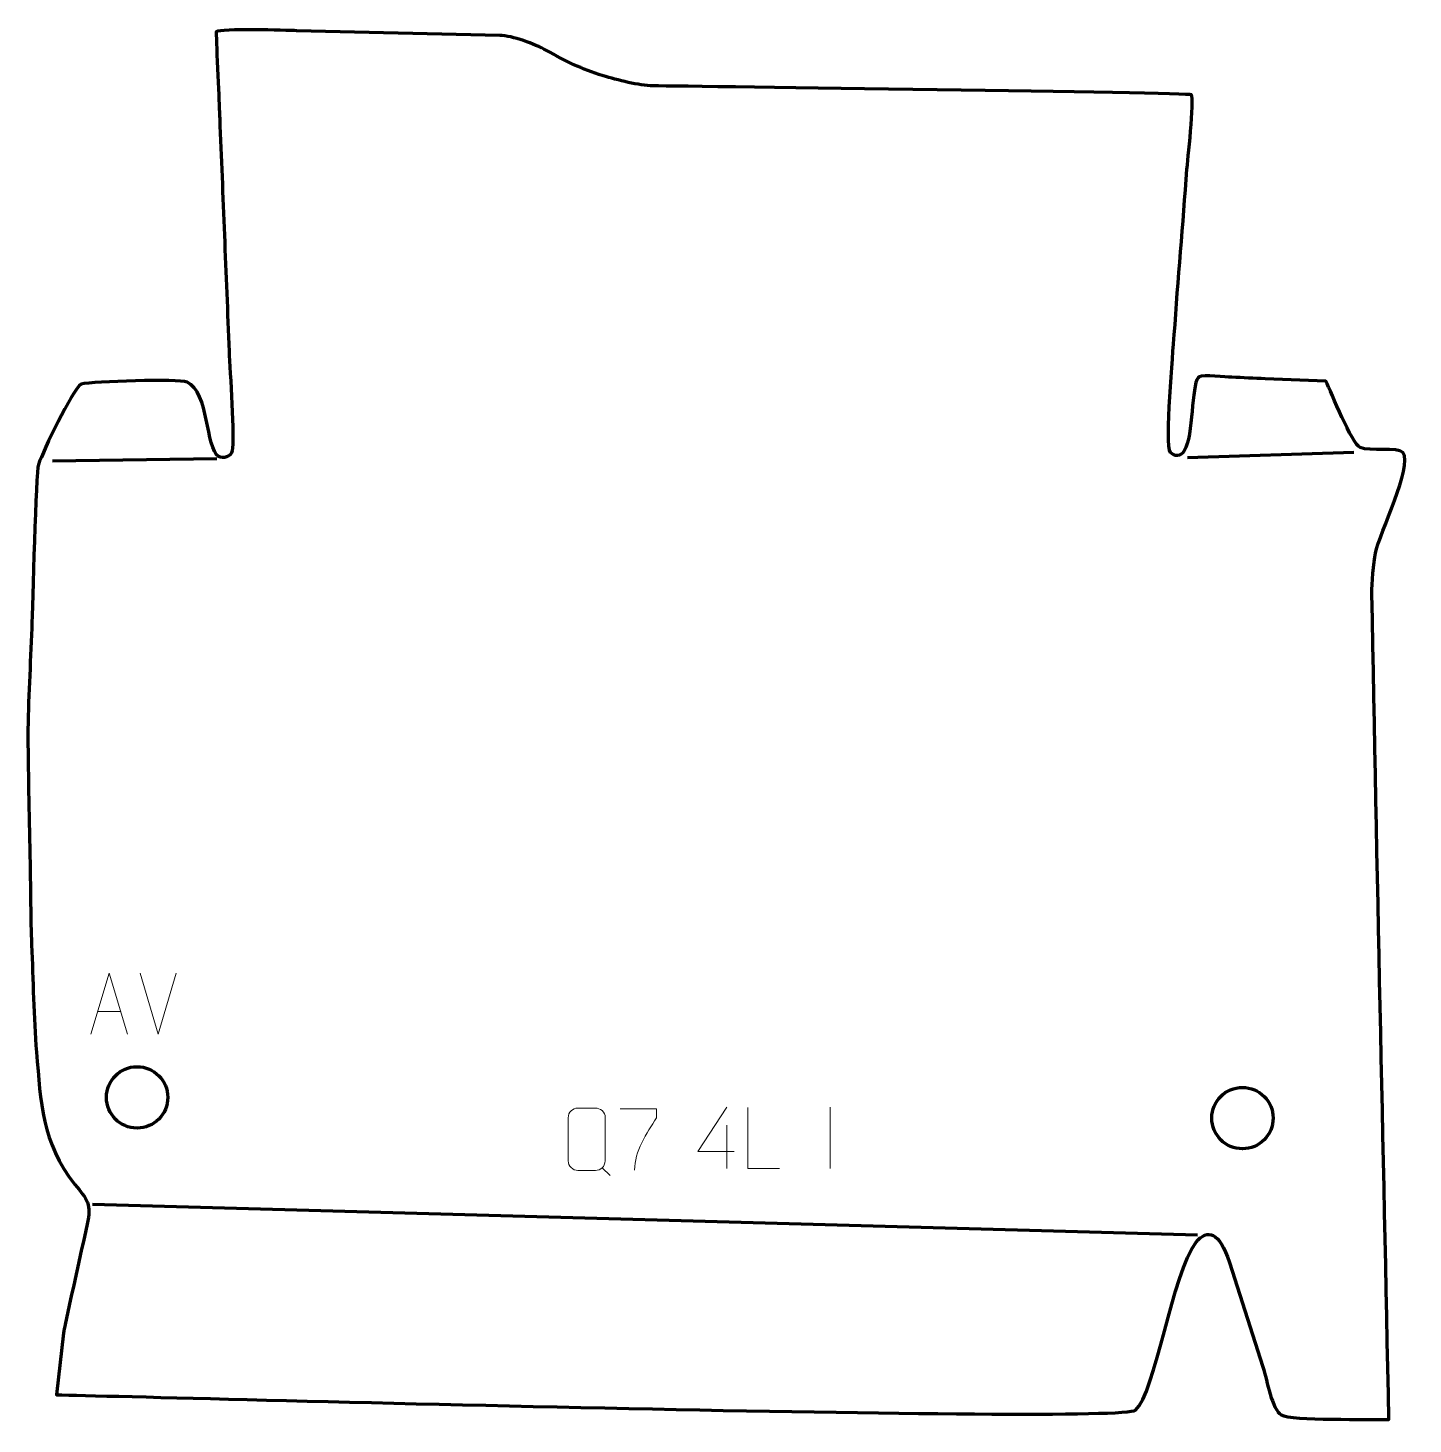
# Model space of a CAD drawing. Header units: millimetres. Extents: x -547 to 18, y -241 to 328.
import ezdxf

# ---------------------------------------------------------------- set-up
doc = ezdxf.new("R2010")
doc.units = ezdxf.units.MM
doc.header["$MEASUREMENT"] = 0
doc.layers.add('layer 1', color=7, linetype='Continuous')
doc.layers.add('layer 2', color=7, linetype='Continuous')

msp = doc.modelspace()

# ---------------------------------------------------------------- linework, layer by layer
at = {"layer": 'layer 1', "color": 142, "lineweight": 200}
for centre in [(-502.3906, -108.2478), (-51.9373, -116.6819)]:
    msp.add_ellipse(centre, major_axis=(0, 12.5), ratio=1, dxfattribs=at)
at = {"layer": 'layer 1', "color": 22, "lineweight": 158}
msp.add_open_spline([(-437.3865, 326.4345), (-437.3865, 326.4345), (-354.5981, 324.5183), (-354.5981, 324.5183), (-354.5981, 324.5183), (-349.5815, 324.4023), (-340.1607, 320.9473), (-335.7905, 318.4817), (-335.7905, 318.4817), (-327.4678, 313.7864), (-321.4656, 310.9051), (-312.5208, 308.0941), (-312.5208, 308.0941), (-306.7268, 306.2732), (-297.9373, 304.0612), (-292.0411, 303.9642), (-292.0411, 303.9642), (-275.3725, 303.6896), (-73.4612, 301.1817), (-72.7124, 300.3095), (-72.7124, 300.3095), (-71.3867, 298.7654), (-74.4011, 272.5), (-74.5725, 269.9744), (-74.5725, 269.9744), (-76.1401, 247.4885), (-78.209, 225.0733), (-79.7253, 202.5231), (-79.7253, 202.5231), (-80.1963, 195.8116), (-83.7036, 157.674), (-81.2161, 154.5781), (-81.2161, 154.5781), (-79.7765, 152.7864), (-77.0443, 152.8673), (-75.676, 155.1776), (-75.676, 155.1776), (-71.8906, 161.5694), (-72.7709, 181.6784), (-70.0133, 184.9742), (-70.0133, 184.9742), (-70.0133, 184.9742), (-69.5673, 185.4001), (-69.5673, 185.4001), (-69.5673, 185.4001), (-67.9892, 186.326), (-58.5373, 185.2582), (-56.3212, 185.1725), (-56.3212, 185.1725), (-51.7243, 185.0343), (-47.249, 184.7685), (-42.6472, 184.5782), (-42.6472, 184.5782), (-42.6472, 184.5782), (-17.9616, 183.5566), (-17.9616, 183.5566), (-17.9616, 183.5566), (-15.7285, 179.0373), (-7.3083, 158.0497), (-4.0246, 156.5645), (-4.0246, 156.5645), (-0.1063, 154.7923), (11.3074, 156.9491), (13.4552, 154.6033), (13.4552, 154.6033), (17.585, 148.5936), (3.9176, 121.9277), (2.2629, 113.4735), (2.2629, 113.4735), (1.5723, 109.945), (0.7253, 100.844), (0.7974, 96.9778), (0.7974, 96.9778), (2.8869, -15.1714), (5.4256, -127.3619), (7.7386, -239.5123), (7.7386, -239.5123), (0.6146, -239.3129), (-32.4628, -240.0225), (-36.1267, -237.6754), (-36.1267, -237.6754), (-40.0589, -235.1562), (-41.6803, -224.1618), (-43.6507, -217.9969), (-43.6507, -217.9969), (-43.6507, -217.9969), (-57.2227, -175.5412), (-57.2227, -175.5412), (-57.2227, -175.5412), (-61.2895, -162.8193), (-66.376, -161.7118), (-70.8304, -167.3143), (-70.8304, -167.3143), (-80.4077, -179.3598), (-87.5112, -229.0334), (-95.5261, -235.6939), (-95.5261, -235.6939), (-102.3647, -241.3771), (-492.8169, -230.2876), (-535.2533, -229.4578), (-535.2533, -229.4578), (-535.2533, -229.4578), (-532.3549, -204.3588), (-532.3549, -204.3588), (-532.3549, -204.3588), (-532.2075, -203.0824), (-531.9873, -202.0086), (-531.7135, -200.7532), (-531.7135, -200.7532), (-528.7424, -187.1292), (-525.8033, -173.5352), (-522.7015, -159.9392), (-522.7015, -159.9392), (-520.9058, -152.0683), (-522.7225, -149.7177), (-527.7628, -143.7585), (-527.7628, -143.7585), (-541.3907, -126.4431), (-541.5926, -110.7008), (-543.4152, -89.7762), (-543.4152, -89.7762), (-544.5543, -75.5138), (-544.7389, -60.4794), (-545.3786, -46.0909), (-545.3786, -46.0909), (-545.8596, -35.2718), (-545.8019, -23.7966), (-545.9906, -12.9013), (-545.9906, -12.9013), (-546.2887, 4.3041), (-546.8083, 21.7795), (-546.8865, 38.9535), (-546.8865, 38.9535), (-546.827, 53.6477), (-545.8549, 68.2878), (-545.3107, 82.9657), (-545.3107, 82.9657), (-545.0107, 91.4636), (-543.6427, 146.7979), (-542.5913, 149.6983), (-542.5913, 149.6983), (-540.5368, 155.366), (-529.1417, 179.6086), (-525.1614, 182.4393), (-525.1614, 182.4393), (-520.2953, 183.483), (-485.4147, 184.6294), (-482.0502, 183.1698), (-482.0502, 183.1698), (-472.871, 179.1878), (-474.547, 156.4138), (-469.2061, 152.9138), (-469.2061, 152.9138), (-467.1556, 151.8907), (-464.3479, 152.7155), (-463.6173, 155.2136), (-463.6173, 155.2136), (-462.5955, 160.0231), (-464.5755, 187.7284), (-464.9, 195.7476), (-464.9, 195.7476), (-466.1791, 227.3605), (-467.4586, 258.9733), (-468.7378, 290.5862), (-468.7378, 290.5862), (-468.789, 291.8514), (-468.8402, 293.1166), (-468.8914, 294.3818), (-468.8914, 294.3818), (-468.9944, 296.9294), (-470.3031, 325.7496), (-470.1574, 325.8959), (-470.1574, 325.8959), (-468.5024, 327.5572), (-441.6149, 326.5323), (-437.3865, 326.4345)], degree=3, knots=[0, 0, 0, 0, 0.02222222, 0.02222222, 0.02222222, 0.02222222, 0.04444444, 0.04444444, 0.04444444, 0.04444444, 0.06666667, 0.06666667, 0.06666667, 0.06666667, 0.08888889, 0.08888889, 0.08888889, 0.08888889, 0.11111111, 0.11111111, 0.11111111, 0.11111111, 0.13333333, 0.13333333, 0.13333333, 0.13333333, 0.15555556, 0.15555556, 0.15555556, 0.15555556, 0.17777778, 0.17777778, 0.17777778, 0.17777778, 0.2, 0.2, 0.2, 0.2, 0.22222222, 0.22222222, 0.22222222, 0.22222222, 0.24444444, 0.24444444, 0.24444444, 0.24444444, 0.26666667, 0.26666667, 0.26666667, 0.26666667, 0.28888889, 0.28888889, 0.28888889, 0.28888889, 0.31111111, 0.31111111, 0.31111111, 0.31111111, 0.33333333, 0.33333333, 0.33333333, 0.33333333, 0.35555556, 0.35555556, 0.35555556, 0.35555556, 0.37777778, 0.37777778, 0.37777778, 0.37777778, 0.4, 0.4, 0.4, 0.4, 0.42222222, 0.42222222, 0.42222222, 0.42222222, 0.44444444, 0.44444444, 0.44444444, 0.44444444, 0.46666667, 0.46666667, 0.46666667, 0.46666667, 0.48888889, 0.48888889, 0.48888889, 0.48888889, 0.51111111, 0.51111111, 0.51111111, 0.51111111, 0.53333333, 0.53333333, 0.53333333, 0.53333333, 0.55555556, 0.55555556, 0.55555556, 0.55555556, 0.57777778, 0.57777778, 0.57777778, 0.57777778, 0.6, 0.6, 0.6, 0.6, 0.62222222, 0.62222222, 0.62222222, 0.62222222, 0.64444444, 0.64444444, 0.64444444, 0.64444444, 0.66666667, 0.66666667, 0.66666667, 0.66666667, 0.68888889, 0.68888889, 0.68888889, 0.68888889, 0.71111111, 0.71111111, 0.71111111, 0.71111111, 0.73333333, 0.73333333, 0.73333333, 0.73333333, 0.75555556, 0.75555556, 0.75555556, 0.75555556, 0.77777778, 0.77777778, 0.77777778, 0.77777778, 0.8, 0.8, 0.8, 0.8, 0.82222222, 0.82222222, 0.82222222, 0.82222222, 0.84444444, 0.84444444, 0.84444444, 0.84444444, 0.86666667, 0.86666667, 0.86666667, 0.86666667, 0.88888889, 0.88888889, 0.88888889, 0.88888889, 0.91111111, 0.91111111, 0.91111111, 0.91111111, 0.93333333, 0.93333333, 0.93333333, 0.93333333, 0.95555556, 0.95555556, 0.95555556, 0.95555556, 1, 1, 1, 1], dxfattribs=at)
at = {"layer": 'layer 2', "color": 142, "lineweight": 158}
for points in [[(-74.3626, 152.4988), (-74.3626, 152.4988), (-6.4968, 154.6816), (-6.4968, 154.6816)], [(-536.9064, 151.1815), (-536.9064, 151.1815), (-469.9668, 152.1076), (-469.9668, 152.1076)], [(-520.5232, -151.8037), (-520.5232, -151.8037), (-70.2022, -164.3051), (-70.2022, -164.3051)]]:
    msp.add_open_spline(points, degree=3, dxfattribs=at)
at = {"layer": 'layer 2', "color": 250, "lineweight": 9}
for points, knots in [([(-521.1904, -82.5383), (-521.1904, -82.5383), (-513.8194, -57.5848), (-513.8194, -57.5848), (-513.8194, -57.5848), (-513.8194, -57.5848), (-506.2495, -82.5383), (-506.2495, -82.5383)], [0, 0, 0, 0, 0.33333333, 0.33333333, 0.33333333, 0.33333333, 1, 1, 1, 1]), ([(-322.7552, -112.6117), (-320.3874, -112.6117), (-318.0194, -112.6117), (-315.6514, -112.6117), (-315.6514, -112.6117), (-313.6696, -112.5755), (-311.6423, -114.094), (-311.6152, -116.5756), (-311.6152, -116.5756), (-311.6155, -122.4262), (-311.6155, -128.2771), (-311.6152, -134.1285), (-311.6152, -134.1285), (-311.7574, -136.4938), (-313.4649, -138.0001), (-315.6514, -138.0111), (-315.6514, -138.0111), (-318.0254, -138.0106), (-320.3992, -138.0106), (-322.7727, -138.0111), (-322.7727, -138.0111), (-324.7326, -138.1183), (-326.7404, -136.1998), (-326.7289, -134.1461), (-326.7289, -134.1461), (-326.7286, -128.2721), (-326.7286, -122.3983), (-326.7289, -116.5249), (-326.7289, -116.5249), (-326.7246, -114.3483), (-324.9464, -112.598), (-322.7552, -112.6117)], [0, 0, 0, 0, 0.11111111, 0.11111111, 0.11111111, 0.11111111, 0.22222222, 0.22222222, 0.22222222, 0.22222222, 0.33333333, 0.33333333, 0.33333333, 0.33333333, 0.44444444, 0.44444444, 0.44444444, 0.44444444, 0.55555556, 0.55555556, 0.55555556, 0.55555556, 0.66666667, 0.66666667, 0.66666667, 0.66666667, 0.77777778, 0.77777778, 0.77777778, 0.77777778, 1, 1, 1, 1]), ([(-305.5799, -112.8862), (-305.5799, -112.8862), (-290.7638, -112.8862), (-290.7638, -112.8862), (-290.7638, -112.8862), (-290.7641, -114.1358), (-290.7641, -115.3854), (-290.7638, -116.6352), (-290.7638, -116.6352), (-294.7582, -122.6323), (-299.6734, -130.4659), (-299.6734, -137.8447)], [0, 0, 0, 0, 0.25, 0.25, 0.25, 0.25, 0.5, 0.5, 0.5, 0.5, 1, 1, 1, 1]), ([(-259.1015, -130.3681), (-259.1015, -130.3681), (-273.9232, -130.3681), (-273.9232, -130.3681), (-273.9232, -130.3681), (-273.9232, -130.3681), (-262.0456, -112.2976), (-262.0456, -112.2976)], [0, 0, 0, 0, 0.33333333, 0.33333333, 0.33333333, 0.33333333, 1, 1, 1, 1]), ([(-240.5645, -137.2615), (-240.5645, -137.2615), (-253.5136, -137.2615), (-253.5136, -137.2615), (-253.5136, -137.2615), (-253.5136, -137.2615), (-253.5136, -112.3079), (-253.5136, -112.3079)], [0, 0, 0, 0, 0.33333333, 0.33333333, 0.33333333, 0.33333333, 1, 1, 1, 1])]:
    msp.add_open_spline(points, degree=3, knots=knots, dxfattribs=at)
for points in [[(-493.8309, -82.5456), (-493.8309, -82.5456), (-501.1527, -57.592), (-501.1527, -57.592)], [(-486.509, -57.592), (-486.509, -57.592), (-493.8308, -82.5456), (-493.8308, -82.5456)], [(-518.4678, -73.2889), (-518.4678, -73.2889), (-508.9721, -73.2889), (-508.9721, -73.2889)], [(-219.9457, -112.2976), (-219.9457, -112.2976), (-219.9457, -137.2717), (-219.9457, -137.2717)], [(-262.0456, -119.607), (-262.0456, -119.607), (-262.0456, -137.2717), (-262.0456, -137.2717)], [(-312.8251, -136.9131), (-312.8251, -136.9131), (-309.6149, -140.12), (-309.6149, -140.12)]]:
    msp.add_open_spline(points, degree=3, dxfattribs=at)

doc.saveas('drawing.dxf')
